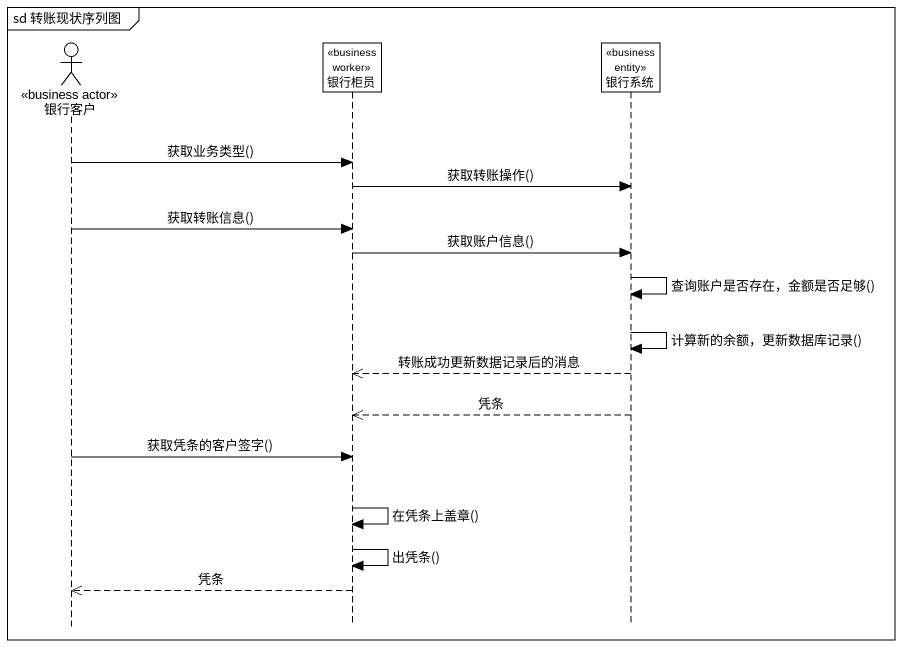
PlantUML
@startuml
mainframe sd 转账现状序列图
hide footbox
actor 银行客户 <<business actor>>
participant 银行柜员 <<business worker>>
participant 银行系统 <<business entity>>

银行客户 -> 银行柜员 : 获取业务类型()
银行柜员 -> 银行系统 : 获取转账操作()
银行客户 -> 银行柜员 : 获取转账信息()
银行柜员 -> 银行系统 : 获取账户信息()
银行系统 -> 银行系统 : 查询账户是否存在，金额是否足够()
银行系统 -> 银行系统 : 计算新的余额，更新数据库记录()
银行系统 -->> 银行柜员 : 转账成功更新数据记录后的消息
银行系统 -->> 银行柜员 : 凭条
银行客户 -> 银行柜员 : 获取凭条的客户签字()
银行柜员 -> 银行柜员 : 在凭条上盖章()
银行柜员 -> 银行柜员 : 出凭条()
银行柜员 -->> 银行客户 : 凭条
@enduml
